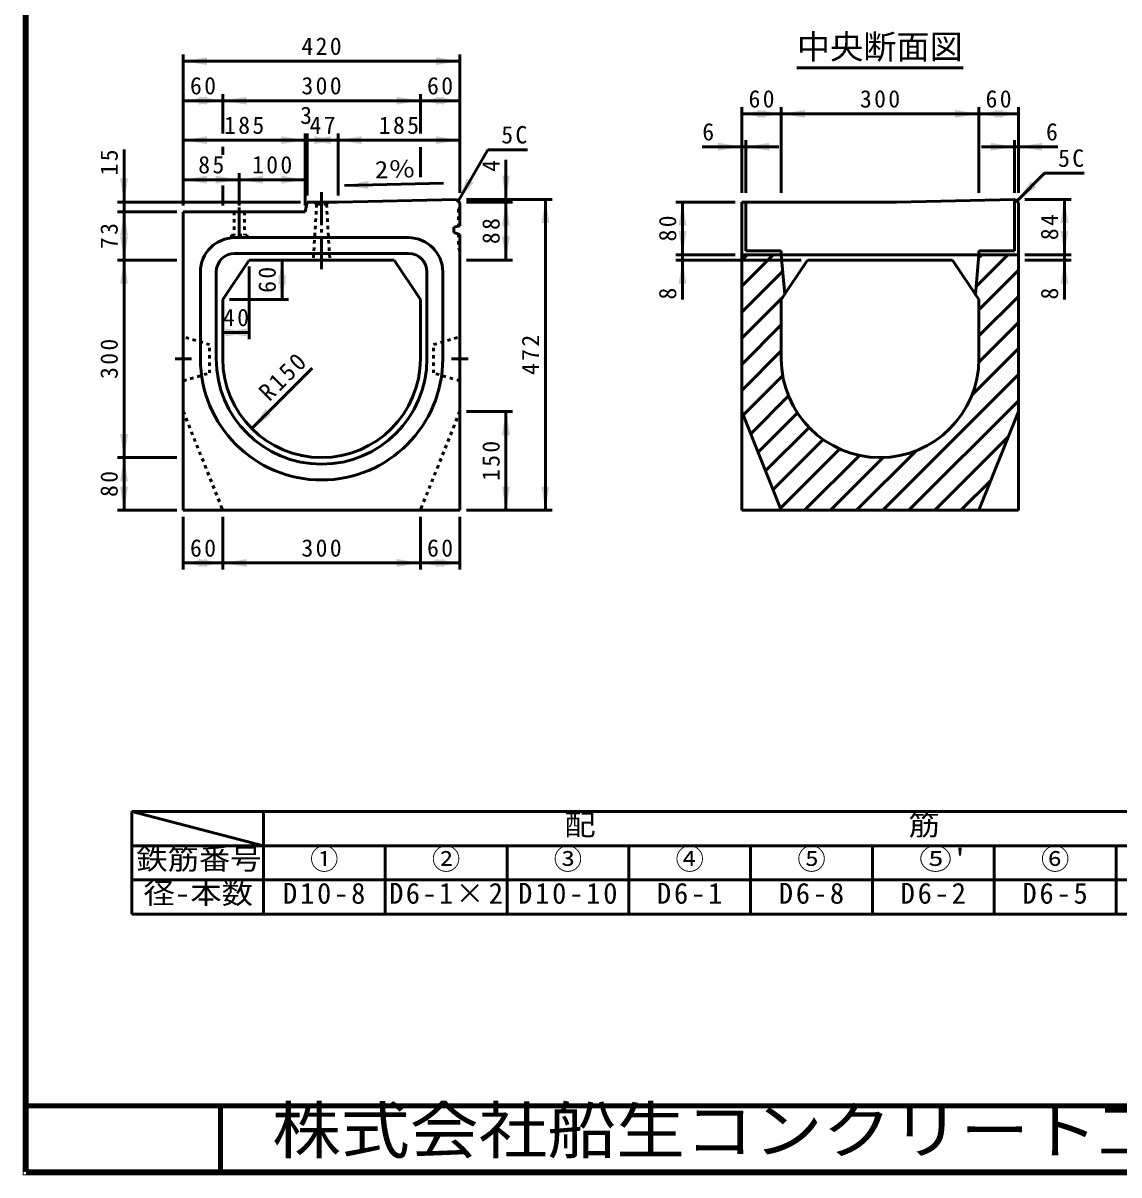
# Model space of a CAD drawing. Units: millimetres, scale not verified. Extents: x 100 to 4105, y 100 to 2870.
# Drawn here: x 100 to 1764, y 100 to 1849 of the extents above; entities that cross this region are included whole.
import ezdxf
from ezdxf.enums import TextEntityAlignment as Align

# ---------------------------------------------------------------- set-up
doc = ezdxf.new("R2010")
doc.units = ezdxf.units.MM
doc.header["$LTSCALE"] = 5
for name, pattern in [('USER1', [2.2, 1, -1.2]), ('USER2', [6.847826, 4.565218, -2.282608]), ('USER3', [13.4, 10, -1.2, 1, -1.2])]:
    doc.linetypes.add(name, pattern=pattern)
doc.layers.add('V-nasSTD', color=7, linetype='Continuous', lineweight=50)
doc.styles.add('ＭＳ ゴシック', font='')
doc.styles.get('ＭＳ ゴシック').set_extended_font_data('MS Gothic')

msp = doc.modelspace()

# ---------------------------------------------------------------- hatches: boundary and pattern name
at = {"layer": 'V-nasSTD'}
for points in [[(379.398, 1797.38), (343.398, 1791.38), (379.398, 1785.38)], [(727.398, 1785.38), (763.398, 1791.38), (727.398, 1797.38)], [(379.398, 1737.38), (343.398, 1731.38), (379.398, 1725.38)], [(367.398, 1725.38), (403.398, 1731.38), (367.398, 1737.38)], [(439.398, 1737.38), (403.398, 1731.38), (439.398, 1725.38)], [(667.398, 1725.38), (703.398, 1731.38), (667.398, 1737.38)], [(739.398, 1737.38), (703.398, 1731.38), (739.398, 1725.38)], [(727.398, 1725.38), (763.398, 1731.38), (727.398, 1737.38)], [(1227.594, 1705.38), (1191.594, 1711.38), (1227.594, 1717.38)], [(1215.594, 1717.38), (1251.594, 1711.38), (1215.594, 1705.38)], [(1287.594, 1705.38), (1251.594, 1711.38), (1287.594, 1717.38)], [(1515.594, 1717.38), (1551.594, 1711.38), (1515.594, 1705.38)], [(1587.594, 1705.38), (1551.594, 1711.38), (1587.594, 1717.38)], [(1575.594, 1717.38), (1611.594, 1711.38), (1575.594, 1705.38)], [(379.398, 1677.38), (343.398, 1671.38), (379.398, 1665.38)], [(492.398, 1665.38), (528.398, 1671.38), (492.398, 1677.38)], [(567.398, 1677.38), (531.398, 1671.38), (567.398, 1665.38)], [(542.398, 1665.38), (578.398, 1671.38), (542.398, 1677.38)], [(614.398, 1677.38), (578.398, 1671.38), (614.398, 1665.38)], [(727.398, 1665.38), (763.398, 1671.38), (727.398, 1677.38)], [(1155.594, 1655.38), (1191.594, 1661.38), (1155.594, 1667.38)], [(1233.594, 1655.38), (1197.594, 1661.38), (1233.594, 1667.38)], [(1569.594, 1667.38), (1605.594, 1661.38), (1569.594, 1655.38)], [(1647.594, 1655.38), (1611.594, 1661.38), (1647.594, 1667.38)], [(259.398, 1613.38), (253.398, 1577.38), (247.398, 1613.38)], [(379.398, 1617.38), (343.398, 1611.38), (379.398, 1605.38)], [(392.398, 1605.38), (428.398, 1611.38), (392.398, 1617.38)], [(464.398, 1617.38), (428.398, 1611.38), (464.398, 1605.38)], [(492.398, 1605.38), (528.398, 1611.38), (492.398, 1617.38)], [(624.288, 1609.476), (588.426, 1602.7), (624.547, 1597.479)], [(773.701, 1613.057), (760.898, 1578.88), (784.094, 1607.057)], [(827.398, 1617.38), (833.398, 1581.38), (839.398, 1617.38)], [(1630.307, 1608.579), (1609.094, 1578.88), (1638.793, 1600.094)], [(839.398, 1541.38), (833.398, 1577.38), (827.398, 1541.38)], [(899.398, 1545.38), (893.398, 1581.38), (887.398, 1545.38)], [(1095.594, 1541.38), (1101.594, 1577.38), (1107.594, 1541.38)], [(1675.594, 1545.38), (1681.594, 1581.38), (1687.594, 1545.38)], [(247.398, 1526.38), (253.398, 1562.38), (259.398, 1526.38)], [(259.398, 1525.38), (253.398, 1489.38), (247.398, 1525.38)], [(827.398, 1525.38), (833.398, 1489.38), (839.398, 1525.38)], [(1107.594, 1533.38), (1101.594, 1497.38), (1095.594, 1533.38)], [(1687.594, 1533.38), (1681.594, 1497.38), (1675.594, 1533.38)], [(259.398, 1453.38), (253.398, 1489.38), (247.398, 1453.38)], [(499.398, 1453.38), (493.398, 1489.38), (487.398, 1453.38)], [(1095.594, 1453.38), (1101.594, 1489.38), (1107.594, 1453.38)], [(1675.594, 1453.38), (1681.594, 1489.38), (1687.594, 1453.38)], [(487.398, 1465.38), (493.398, 1429.38), (499.398, 1465.38)], [(439.398, 1385.38), (403.398, 1379.38), (439.398, 1373.38)], [(407.398, 1373.38), (443.398, 1379.38), (407.398, 1385.38)], [(468.545, 1263.013), (447.332, 1233.314), (477.03, 1254.528)], [(839.398, 1223.38), (833.398, 1259.38), (827.398, 1223.38)], [(247.398, 1225.38), (253.398, 1189.38), (259.398, 1225.38)], [(259.398, 1153.38), (253.398, 1189.38), (247.398, 1153.38)], [(247.398, 1145.38), (253.398, 1109.38), (259.398, 1145.38)], [(827.398, 1145.38), (833.398, 1109.38), (839.398, 1145.38)], [(887.398, 1145.38), (893.398, 1109.38), (899.398, 1145.38)], [(379.398, 1035.38), (343.398, 1029.38), (379.398, 1023.38)], [(367.398, 1023.38), (403.398, 1029.38), (367.398, 1035.38)], [(439.398, 1035.38), (403.398, 1029.38), (439.398, 1023.38)], [(667.398, 1023.38), (703.398, 1029.38), (667.398, 1035.38)], [(739.398, 1035.38), (703.398, 1029.38), (739.398, 1023.38)], [(727.398, 1023.38), (763.398, 1029.38), (727.398, 1035.38)]]:
    msp.add_hatch(color=256, dxfattribs=at).paths.add_polyline_path(points)

# ---------------------------------------------------------------- linework, layer by layer
at = {"layer": 'V-nasSTD', "lineweight": 100}
for p, q in [((105, 2865), (105, 105)), ((105, 205), (4100, 205)), ((400, 205), (400, 105)), ((105, 105), (4100, 105))]:
    msp.add_line(p, q, dxfattribs=at)
at = {"layer": 'V-nasSTD'}
for p, q in [((343.398, 1572.38), (343.398, 1801.38)), ((343.398, 1791.38), (763.398, 1791.38)), ((763.398, 1591.38), (763.398, 1801.38)), ((1275.191, 1781.38), (1527.997, 1781.38)), ((403.398, 1681.38), (403.398, 1741.38)), ((703.398, 1681.38), (703.398, 1741.38)), ((343.398, 1731.38), (403.398, 1731.38)), ((403.398, 1731.38), (703.398, 1731.38)), ((703.398, 1731.38), (763.398, 1731.38)), ((1191.594, 1591.38), (1191.594, 1721.38)), ((1251.594, 1591.38), (1251.594, 1721.38)), ((1551.594, 1591.38), (1551.594, 1721.38)), ((1611.594, 1591.38), (1611.594, 1721.38)), ((1251.594, 1711.38), (1191.594, 1711.38)), ((1551.594, 1711.38), (1251.594, 1711.38)), ((1611.594, 1711.38), (1551.594, 1711.38)), ((528.398, 1572.38), (528.398, 1681.38)), ((531.398, 1587.38), (531.398, 1681.38)), ((578.398, 1587.38), (578.398, 1681.38)), ((343.398, 1671.38), (528.398, 1671.38)), ((528.398, 1671.38), (531.398, 1671.38)), ((531.398, 1671.38), (578.398, 1671.38)), ((578.398, 1671.38), (763.398, 1671.38)), ((1197.594, 1591.38), (1197.594, 1671.38)), ((1605.594, 1591.38), (1605.594, 1671.38)), ((253.398, 1657.38), (253.398, 1577.38)), ((403.398, 1661.38), (403.398, 1649.38)), ((703.398, 1660.981), (703.398, 1614.981)), ((805.898, 1656.823), (760.898, 1578.88)), ((805.898, 1656.823), (865.898, 1656.823)), ((1131.594, 1661.38), (1191.594, 1661.38)), ((1191.594, 1661.38), (1197.594, 1661.38)), ((1247.594, 1661.38), (1197.594, 1661.38)), ((1555.594, 1661.38), (1605.594, 1661.38)), ((1605.594, 1661.38), (1611.594, 1661.38)), ((1671.594, 1661.38), (1611.594, 1661.38)), ((833.398, 1641.38), (833.398, 1581.38)), ((343.398, 1611.38), (428.398, 1611.38)), ((428.398, 1572.38), (428.398, 1621.38)), ((428.398, 1611.38), (528.398, 1611.38)), ((1651.521, 1621.307), (1609.094, 1578.88)), ((1651.521, 1621.307), (1711.521, 1621.307)), ((403.398, 1602.38), (403.398, 1572.38)), ((588.426, 1602.7), (738.391, 1605.942)), ((521.398, 1577.38), (243.398, 1577.38)), ((253.398, 1562.38), (253.398, 1577.38)), ((531.398, 1577.38), (528.398, 1562.38)), ((531.398, 1577.38), (578.398, 1577.38)), ((578.398, 1577.38), (758.398, 1581.38)), ((758.398, 1581.38), (763.398, 1576.38)), ((763.398, 1541.395), (763.398, 1576.38)), ((773.398, 1581.38), (903.398, 1581.38)), ((773.398, 1577.38), (843.398, 1577.38)), ((833.398, 1577.38), (833.398, 1581.38)), ((833.398, 1489.38), (833.398, 1577.38)), ((893.398, 1109.38), (893.398, 1581.38)), ((1181.594, 1577.38), (1091.594, 1577.38)), ((1101.594, 1497.38), (1101.594, 1577.38)), ((1426.594, 1577.38), (1191.594, 1577.38)), ((1191.594, 1577.38), (1191.594, 1497.38)), ((1197.594, 1503.38), (1197.594, 1577.38)), ((1426.594, 1577.38), (1605.594, 1581.38)), ((1605.594, 1503.38), (1605.594, 1581.38)), ((1605.594, 1581.38), (1606.594, 1581.38)), ((1606.594, 1581.38), (1611.594, 1576.38)), ((1611.594, 1576.38), (1611.594, 1497.38)), ((1621.594, 1581.38), (1691.594, 1581.38)), ((1681.594, 1497.38), (1681.594, 1581.38)), ((333.398, 1562.38), (243.398, 1562.38)), ((253.398, 1489.38), (253.398, 1562.38)), ((343.398, 1109.38), (343.398, 1562.38)), ((343.398, 1562.38), (528.398, 1562.38)), ((754.398, 1539.38), (763.398, 1541.395)), ((754.398, 1531.38), (754.398, 1539.38)), ((685.398, 1523.38), (421.398, 1523.38)), ((754.398, 1531.38), (763.398, 1528.022)), ((763.398, 1109.38), (763.398, 1528.022)), ((333.398, 1489.38), (243.398, 1489.38)), ((253.398, 1189.38), (253.398, 1489.38)), ((443.398, 1489.38), (403.398, 1429.38)), ((685.398, 1499.38), (421.398, 1499.38)), ((443.398, 1489.38), (663.398, 1489.38)), ((493.398, 1429.38), (493.398, 1489.38)), ((663.398, 1489.38), (703.398, 1429.38)), ((773.398, 1489.38), (843.398, 1489.38)), ((1181.594, 1497.38), (1091.594, 1497.38)), ((1281.594, 1489.38), (1091.594, 1489.38)), ((1101.594, 1489.38), (1101.594, 1497.38)), ((1101.594, 1429.38), (1101.594, 1489.38)), ((1191.594, 1109.38), (1191.594, 1497.38)), ((1251.594, 1497.38), (1191.594, 1497.38)), ((1191.594, 1449.762), (1239.212, 1497.38)), ((1191.594, 1489.36), (1199.614, 1497.38)), ((1251.594, 1503.38), (1197.594, 1503.38)), ((1251.594, 1503.38), (1251.594, 1497.38)), ((1251.594, 1497.38), (1256.853, 1437.269)), ((1551.594, 1497.38), (1251.594, 1497.38)), ((1291.594, 1489.38), (1251.594, 1429.38)), ((1291.594, 1489.38), (1511.594, 1489.38)), ((1511.594, 1489.38), (1551.594, 1429.38)), ((1551.594, 1497.38), (1546.335, 1437.269)), ((1547.376, 1449.162), (1595.594, 1497.38)), ((1551.172, 1492.556), (1555.996, 1497.38)), ((1551.594, 1503.38), (1605.594, 1503.38)), ((1551.594, 1503.38), (1551.594, 1497.38)), ((1551.594, 1497.38), (1611.594, 1497.38)), ((1611.594, 1109.38), (1611.594, 1497.38)), ((1621.594, 1497.38), (1691.594, 1497.38)), ((1621.594, 1489.38), (1691.594, 1489.38)), ((1681.594, 1489.38), (1681.594, 1497.38)), ((1681.594, 1429.38), (1681.594, 1489.38)), ((369.398, 1471.38), (369.398, 1339.38)), ((393.398, 1471.38), (393.398, 1339.38)), ((443.398, 1479.38), (443.398, 1369.38)), ((713.398, 1339.38), (713.398, 1471.38)), ((737.398, 1339.38), (737.398, 1471.38)), ((1191.594, 1410.164), (1253.784, 1472.354)), ((1551.594, 1413.782), (1611.594, 1473.782)), ((403.398, 1429.38), (403.398, 1339.38)), ((413.398, 1429.38), (503.398, 1429.38)), ((703.398, 1429.38), (703.398, 1339.38)), ((1191.594, 1370.566), (1253.966, 1432.938)), ((1251.594, 1429.38), (1251.594, 1339.38)), ((1551.594, 1374.184), (1611.594, 1434.184)), ((1551.594, 1429.38), (1551.594, 1339.38)), ((1191.594, 1330.968), (1251.594, 1390.968)), ((1551.515, 1334.507), (1611.594, 1394.587)), ((403.398, 1379.38), (443.398, 1379.38)), ((1191.594, 1291.37), (1251.594, 1351.37)), ((1541.251, 1284.646), (1611.594, 1354.989)), ((447.332, 1233.314), (539.255, 1325.238)), ((1193.768, 1253.946), (1253.767, 1313.945)), ((1405.584, 1109.38), (1611.594, 1315.391)), ((1205.082, 1225.662), (1262.543, 1283.123)), ((1445.182, 1109.38), (1611.594, 1275.793)), ((773.398, 1259.38), (843.398, 1259.38)), ((833.398, 1109.38), (833.398, 1259.38)), ((1191.594, 1259.38), (1251.594, 1109.38)), ((1216.395, 1197.378), (1276.153, 1257.135)), ((1611.594, 1259.38), (1551.594, 1109.38)), ((1227.709, 1169.093), (1293.745, 1235.129)), ((1239.023, 1140.809), (1315.067, 1216.853)), ((1484.78, 1109.38), (1596.137, 1220.737)), ((1250.337, 1112.525), (1340.291, 1202.479)), ((1286.79, 1109.38), (1370.128, 1192.718)), ((1365.986, 1109.38), (1456.329, 1199.723)), ((333.398, 1189.38), (243.398, 1189.38)), ((253.398, 1109.38), (253.398, 1189.38)), ((1326.388, 1109.38), (1406.467, 1189.46)), ((1524.378, 1109.38), (1569.738, 1154.741)), ((333.398, 1109.38), (243.398, 1109.38)), ((343.398, 1109.38), (763.398, 1109.38)), ((773.398, 1109.38), (903.398, 1109.38)), ((1191.594, 1109.38), (1611.594, 1109.38)), ((343.398, 1099.38), (343.398, 1019.38)), ((403.398, 1099.38), (403.398, 1019.38)), ((703.398, 1099.38), (703.398, 1019.38)), ((763.398, 1099.38), (763.398, 1019.38)), ((343.398, 1029.38), (403.398, 1029.38)), ((403.398, 1029.38), (703.398, 1029.38)), ((703.398, 1029.38), (763.398, 1029.38)), ((265, 652), (265, 600)), ((465, 652), (265, 652)), ((265, 652), (465, 600)), ((465, 600), (465, 652)), ((650, 652), (465, 652)), ((835, 652), (650, 652)), ((1020, 652), (835, 652)), ((1205, 652), (1020, 652)), ((1390, 652), (1205, 652)), ((1575, 652), (1390, 652)), ((1760, 652), (1575, 652)), ((1945, 652), (1760, 652)), ((265, 600), (430, 600)), ((265, 600), (265, 548)), ((465, 600), (265, 600)), ((465, 600), (650, 600)), ((465, 548), (465, 600)), ((465, 600), (465, 548)), ((650, 600), (835, 600)), ((650, 548), (650, 600)), ((650, 600), (650, 548)), ((835, 600), (1020, 600)), ((835, 548), (835, 600)), ((835, 600), (835, 548)), ((1020, 600), (1205, 600)), ((1020, 548), (1020, 600)), ((1020, 600), (1020, 548)), ((1390, 600), (1205, 600)), ((1205, 548), (1205, 600)), ((1390, 548), (1390, 600)), ((1390, 600), (1575, 600)), ((1390, 548), (1390, 600)), ((1390, 600), (1390, 548)), ((1575, 548), (1575, 600)), ((1575, 548), (1575, 600)), ((1575, 600), (1760, 600)), ((1575, 548), (1575, 600)), ((1575, 600), (1575, 548)), ((1760, 548), (1760, 600)), ((1760, 600), (1945, 600)), ((1760, 548), (1760, 600)), ((1760, 600), (1760, 548)), ((265, 548), (265, 496)), ((465, 548), (265, 548)), ((465, 548), (650, 548)), ((465, 496), (465, 548)), ((465, 548), (465, 496)), ((650, 548), (835, 548)), ((650, 496), (650, 548)), ((650, 548), (650, 496)), ((835, 548), (1020, 548)), ((835, 496), (835, 548)), ((835, 548), (835, 496)), ((1020, 548), (1205, 548)), ((1020, 496), (1020, 548)), ((1020, 548), (1020, 496)), ((1205, 548), (1390, 548)), ((1205, 496), (1205, 548)), ((1390, 496), (1390, 548)), ((1390, 548), (1575, 548)), ((1390, 496), (1390, 548)), ((1390, 548), (1390, 496)), ((1575, 496), (1575, 548)), ((1575, 496), (1575, 548)), ((1575, 548), (1760, 548)), ((1575, 496), (1575, 548)), ((1575, 548), (1575, 496)), ((1760, 496), (1760, 548)), ((1760, 548), (1945, 548)), ((1760, 496), (1760, 548)), ((1760, 548), (1760, 496)), ((265, 496), (465, 496)), ((465, 496), (650, 496)), ((650, 496), (835, 496)), ((835, 496), (1020, 496)), ((1020, 496), (1205, 496)), ((1205, 496), (1390, 496)), ((1390, 496), (1575, 496)), ((1575, 496), (1760, 496)), ((1760, 496), (1945, 496))]:
    msp.add_line(p, q, dxfattribs=at)
at = {"layer": 'V-nasSTD', "linetype": 'USER3'}
for p, q in [((553.398, 1592.38), (553.398, 1474.38)), ((428.398, 1569.38), (428.398, 1524.38)), ((355.898, 1339.38), (330.898, 1339.38)), ((750.898, 1339.38), (775.898, 1339.38))]:
    msp.add_line(p, q, dxfattribs=at)
at = {"layer": 'V-nasSTD', "linetype": 'USER1'}
for p, q in [((545.898, 1574.38), (540.898, 1489.38)), ((545.898, 1574.38), (542.898, 1577.38)), ((545.898, 1574.38), (560.898, 1574.38)), ((560.898, 1574.38), (563.898, 1577.38)), ((560.898, 1574.38), (565.898, 1489.38)), ((420.398, 1562.38), (420.398, 1527.38)), ((436.398, 1562.38), (436.398, 1527.38)), ((761.098, 1566.38), (763.398, 1568.68)), ((761.098, 1566.38), (761.098, 1540.88)), ((416.398, 1527.38), (440.398, 1527.38)), ((416.398, 1527.38), (416.398, 1524.38)), ((416.398, 1524.38), (440.398, 1524.38)), ((440.398, 1527.38), (440.398, 1524.38)), ((761.098, 1528.88), (761.098, 1506.38)), ((761.098, 1506.38), (763.398, 1504.08)), ((383.398, 1360.88), (343.398, 1372.88)), ((723.398, 1360.88), (763.398, 1372.88)), ((383.398, 1317.88), (383.398, 1360.88)), ((723.398, 1317.88), (723.398, 1360.88)), ((343.398, 1305.88), (383.398, 1317.88)), ((763.398, 1305.88), (723.398, 1317.88)), ((343.398, 1259.38), (403.398, 1109.38)), ((763.398, 1259.38), (703.398, 1109.38))]:
    msp.add_line(p, q, dxfattribs=at)
at = {"layer": 'V-nasSTD', "linetype": 'USER2'}
for p, q in [((343.398, 1372.88), (343.398, 1305.88)), ((763.398, 1372.88), (763.398, 1305.88))]:
    msp.add_line(p, q, dxfattribs=at)
at = {"layer": 'V-nasSTD', "lineweight": 13}
msp.add_lwpolyline([(100, 100), (100, 2870), (4105, 2870), (4105, 100)], close=True, dxfattribs=at)
at = {"layer": 'V-nasSTD'}
for centre, radius, start, end in [((421.398, 1471.38), 52, 90, 180), ((685.398, 1471.38), 52, 0, 90), ((421.398, 1471.38), 28, 90, 180), ((685.398, 1471.38), 28, 0, 90), ((553.398, 1339.38), 184, 180, 270), ((553.398, 1339.38), 160, 180, 270), ((553.398, 1339.38), 150, 180, 270), ((553.398, 1339.38), 150, 270, 0), ((553.398, 1339.38), 184, 270, 0), ((553.398, 1339.38), 160, 270, 0), ((1401.594, 1339.38), 150, 180, 270), ((1401.594, 1339.38), 150, 270, 0)]:
    msp.add_arc(centre, radius, start, end, dxfattribs=at)

# ---------------------------------------------------------------- texts
at = {"layer": 'V-nasSTD', "style": 'ＭＳ ゴシック'}
for s, height, p in [('中央断面図', 36.95, (1275.191, 1831.78)), ('3', 26.39, (520.898, 1722.38)), ('6', 26.39, (1131.594, 1697.38)), ('6', 26.39, (1653.594, 1697.38)), ('①', 31.67, (535.9, 595.6)), ('②', 31.67, (720.9, 595.6)), ('③', 31.67, (905.9, 595.6)), ('④', 31.67, (1090.9, 595.6)), ('⑤', 31.67, (1275.9, 595.6)), ('⑥', 31.67, (1645.9, 595.6))]:
    msp.add_text(s, height=height, dxfattribs=at).set_placement(p, align=Align.TOP_LEFT)
at = {"layer": 'V-nasSTD', "style": 'ＭＳ ゴシック', "width": 1.15}
msp.add_text('2％', height=26.39, rotation=1.239, dxfattribs=at).set_placement((633.837, 1639.69), align=Align.TOP_LEFT)
at = {"layer": 'V-nasSTD', "style": 'ＭＳ ゴシック'}
for s, p in [('4', (797.398, 1623.38)), ('8', (1065.594, 1429.38)), ('8', (1645.594, 1429.38))]:
    msp.add_text(s, height=26.39, rotation=90, dxfattribs=at).set_placement(p, align=Align.TOP_LEFT)
for s, height, width, p in [('配\u3000\u3000\u3000\u3000\u3000\u3000\u3000\u3000\u3000\u3000筋', 31.67, 1.1, (922.04, 647.6)), ('鉄筋番号', 31.67, 1.1, (272.12, 595.6)), ("⑤'", 31.67, 1.15, (1460.9, 595.6)), ('径-本数', 31.67, 1.1, (282.92, 543.6)), ('株式会社船生コンクリート工業', 69.65, 1.1, (478.279, 202.55))]:
    msp.add_text(s, height=height, dxfattribs=dict(at, width=width)).set_placement(p, align=Align.TOP_LEFT)
at = {"layer": 'V-nasSTD', "attachment_point": 1, "style": 'ＭＳ ゴシック'}
for s, insert, char_height in [('\\T1.2;420', (522.798, 1827.38), 26.39), ('\\T1.2;60', (353.598, 1767.38), 26.39), ('\\T1.2;300', (522.798, 1767.38), 26.39), ('\\T1.2;60', (713.598, 1767.38), 26.39), ('\\T1.2;60', (1201.794, 1747.38), 26.39), ('\\T1.2;300', (1370.994, 1747.38), 26.39), ('\\T1.2;60', (1561.794, 1747.38), 26.39), ('\\T1.2;185', (405.298, 1707.38), 26.39), ('\\T1.2;47', (535.098, 1707.38), 26.39), ('\\T1.2;185', (640.298, 1707.38), 26.39), ('\\T1.2;5C', (826.298, 1692.823), 26.39), ('\\T1.2;85', (366.098, 1647.38), 26.39), ('\\T1.2;100', (447.798, 1647.38), 26.39), ('\\T1.2;5C', (1671.921, 1657.307), 26.39), ('\\T1.2;40', (403.598, 1415.38), 26.39), ('\\T1.2;60', (353.598, 1065.38), 26.39), ('\\T1.2;300', (522.798, 1065.38), 26.39), ('\\T1.2;60', (713.598, 1065.38), 26.39), ('\\T1.2;D10-8', (494.86, 543.6), 31.67), ('\\T1.17;D6-1×2', (656.1, 543.6), 31.67), ('\\T1.2;D10-10', (851.9, 543.6), 31.67), ('\\T1.2;D6-1', (1062.82, 543.6), 31.67), ('\\T1.2;D6-8', (1247.82, 543.6), 31.67), ('\\T1.2;D6-2', (1432.82, 543.6), 31.67), ('\\T1.2;D6-5', (1617.82, 543.6), 31.67)]:
    msp.add_mtext(s, dxfattribs=dict(at, insert=insert, char_height=char_height))
at = {"layer": 'V-nasSTD', "char_height": 26.39, "attachment_point": 1, "style": 'ＭＳ ゴシック'}
for s, insert, rotation in [('\\T1.2;15', (217.398, 1617.78), 90), ('\\T1.2;84', (1645.594, 1519.58), 90), ('\\T1.2;73', (217.398, 1506.08), 90), ('\\T1.2;88', (797.398, 1513.58), 90), ('\\T1.2;80', (1065.594, 1517.58), 90), ('\\T1.2;60', (457.398, 1439.58), 90), ('\\T1.2;300', (217.398, 1308.78), 90), ('\\T1.2;472', (857.398, 1314.78), 90), ('\\T1.2;R150', (455.251, 1292.146), 45), ('\\T1.2;150', (797.398, 1153.78), 90), ('\\T1.2;80', (217.398, 1129.58), 90)]:
    msp.add_mtext(s, dxfattribs=dict(at, insert=insert, rotation=rotation))

doc.saveas('drawing.dxf')
